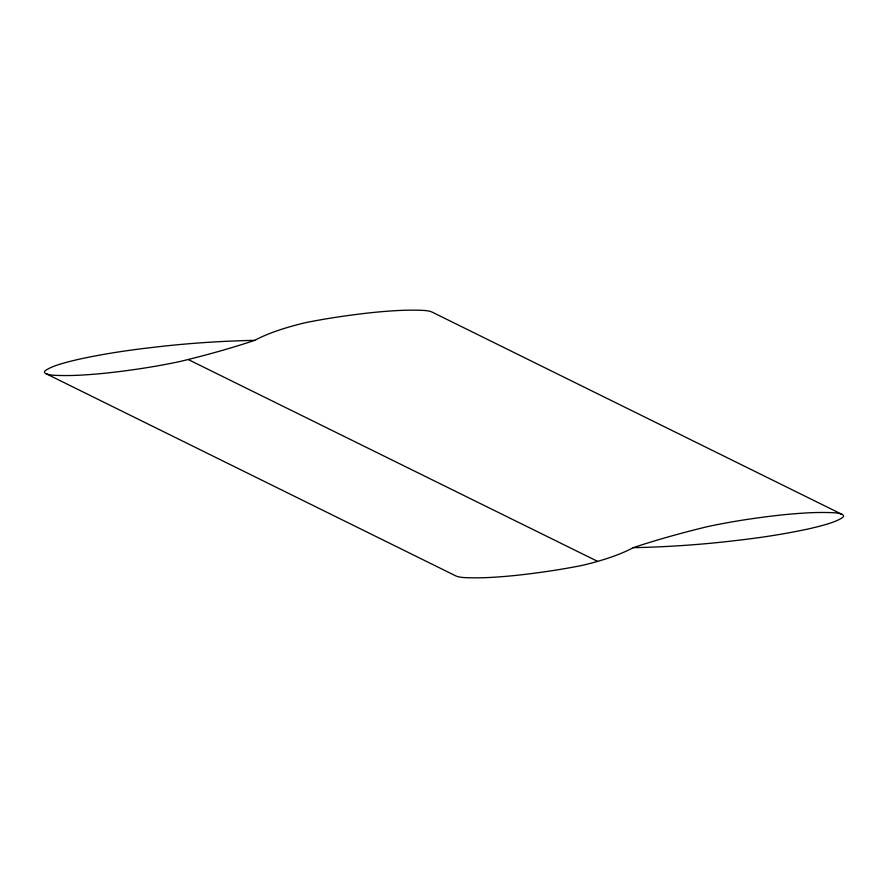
<?xml version="1.0" encoding="UTF-8"?>
<svg xmlns="http://www.w3.org/2000/svg" width="888" height="888" viewBox="0 0 888 888"><rect width="100%" height="100%" fill="white"/><g stroke="black" fill="none" stroke-linecap="round" stroke-linejoin="round"><path stroke-width="1.33" d="M842.079 514.407L432.09 312.088A15.562 3.952 -2.3 0 0 422.633 310.367A70.119 17.793 -2.3 0 0 396.314 310.634A139.916 35.509 -2.3 0 0 367.765 313.064A245.288 62.249 -2.3 0 0 305.971 322.566A183.305 46.52 -2.3 0 0 254.767 340.348A555.555 140.981 -2.3 0 1 180.231 361.449L179.387 361.627A245.288 62.249 -2.3 0 1 110.234 372.649A139.916 35.509 -2.3 0 1 81.696 375.08A70.119 17.793 -2.3 0 1 55.367 375.346A15.562 3.952 -2.3 0 1 45.488 370.485A70.119 17.793 -2.3 0 1 59.751 364.269A139.916 35.509 -2.3 0 1 81.807 358.641A245.288 62.249 -2.3 0 1 150.96 347.619L151.937 347.508A271.195 68.82 -2.3 0 1 254.767 340.348M188.167 359.507L597.624 561.371M45.921 373.637L455.833 575.912A15.562 3.952 -2.3 0 0 465.279 577.633A70.119 17.793 -2.3 0 0 491.608 577.366A139.916 35.509 -2.3 0 0 520.157 574.936A245.288 62.249 -2.3 0 0 581.962 565.445A183.305 46.52 -2.3 0 0 633.188 547.674A555.555 140.981 -2.3 0 1 707.769 526.573L708.602 526.395A245.288 62.249 -2.3 0 1 777.766 515.384A139.916 35.509 -2.3 0 1 806.315 512.942A70.119 17.793 -2.3 0 1 832.633 512.687A15.562 3.952 -2.3 0 1 842.501 517.56A70.119 17.793 -2.3 0 1 828.238 523.765A139.916 35.509 -2.3 0 1 806.171 529.392A245.288 62.249 -2.3 0 1 737.007 540.404L736.03 540.514A271.195 68.82 -2.3 0 1 633.188 547.674"/></g></svg>
